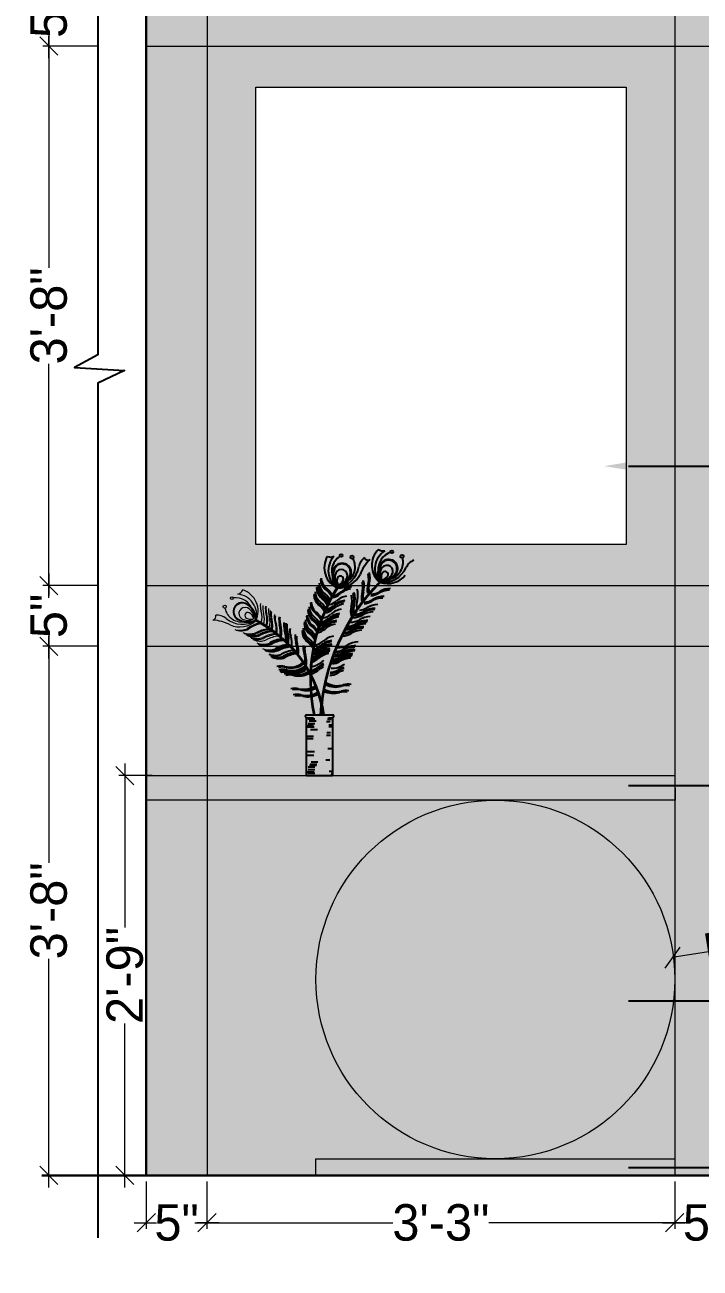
# Model space of a CAD drawing. Header units: millimetres. Extents: x 35877 to 3066687, y -650199 to -40525.
# Drawn here: x 148000 to 148055.6, y -179306.9 to -179204.5 of the extents above; entities that cross this region are included whole.
import ezdxf
from ezdxf import colors
from ezdxf.entities.mleader import LeaderData, LeaderLine
from ezdxf.math import Vec2, Vec3

# ---------------------------------------------------------------- set-up
doc = ezdxf.new("R2010")
doc.units = ezdxf.units.MM
doc.header["$MEASUREMENT"] = 0
doc.header["$PDMODE"] = 35
doc.linetypes.add('DASHED', pattern=[0.75, 0.5, -0.25])
doc.layers.get('Defpoints').update_dxf_attribs({"color": 220})
doc.layers.add('AR ELE-5', color=134, linetype='Continuous')
doc.layers.add('AR HATCH-7', color=7, linetype='Continuous')
for name, color, linetype, lineweight in [('dim', 5, 'Continuous', 20), ('dim05', 1, 'Continuous', 13), ('FURNITURE', 32, 'Continuous', 9), ('furniture dimensions', 1, 'DASHED', 0), ('SECTION ( SLAB PLine )', 104, 'Continuous', 30), ('wall', 7, 'Continuous', 30), ('XX~SLAB ( BEAM )~ ( DIM )', 7, 'Continuous', 9)]:
    doc.layers.add(name, color=color, linetype=linetype, lineweight=lineweight)
doc.styles.add('century g', font='GOTHIC.TTF')
doc.styles.get("Standard").update_dxf_attribs({"font": 'arial.ttf', "height": 6})
doc.dimstyles.new('Archana', dxfattribs={"dimtxt": 2, "dimasz": 0.75, "dimexe": 0.5, "dimexo": 0.5, "dimgap": 0, "dimtad": 0, "dimzin": 0, "dimdsep": 46, "dimlunit": 4, "dimtxsty": 'century g', "dimblk": 'OBLIQUE', "dimcen": 0, "dimdle": 1, "dimclrd": 256, "dimclre": 256, "dimclrt": 256, "dimadec": 0, "dimazin": 0, "dimtfac": 1, "dimtofl": 0, "dimtmove": 1, "dimatfit": 3, "dimfxl": 1, "dimfxlon": 1, "dimtolj": 1, "dimtzin": 0, "dimlwd": -1, "dimlwe": -1, "dimarcsym": 0})

# ---------------------------------------------------------------- blocks, each defined once
blk = doc.blocks.new('_Oblique')
at = {"layer": 'wall', "color": 0, "lineweight": -2}
blk.add_line((-0.5, -0.5), (0.5, 0.5), dxfattribs=at)
blk = doc.blocks.new('*D425')
at = {"layer": 'Defpoints', "color": 0, "linetype": 'Continuous', "lineweight": 0, "transparency": 16777216}
for p in [(148009.98, -179299.26), (148014.98, -179299.26), (148014.98, -179303.16)]:
    blk.add_point(p, dxfattribs=at)
at = {"layer": 'furniture dimensions', "color": 5, "linetype": 'ByBlock', "transparency": 16777216}
blk.add_line((148009.98, -179299.76), (148009.98, -179303.66), dxfattribs=at)
at = {"layer": 'furniture dimensions', "color": 5, "linetype": 'Continuous', "transparency": 16777216}
for p, q in [((148014.98, -179299.76), (148014.98, -179303.66)), ((148008.98, -179303.16), (148010.82, -179303.16)), ((148015.98, -179303.16), (148014.15, -179303.16))]:
    blk.add_line(p, q, dxfattribs=at)
at = {"layer": 'furniture dimensions', "color": 5, "linetype": 'Continuous', "transparency": 16777216, "xscale": 1.5, "yscale": 1.5, "zscale": 1.5, "rotation": 180}
blk.add_blockref('_Oblique', (148009.98, -179303.16), dxfattribs=at)
at = {"layer": 'furniture dimensions', "color": 5, "linetype": 'Continuous', "transparency": 16777216, "xscale": 1.5, "yscale": 1.5, "zscale": 1.5}
blk.add_blockref('_Oblique', (148014.98, -179303.16), dxfattribs=at)
at = {"layer": 'furniture dimensions', "linetype": 'Continuous', "lineweight": 0, "transparency": 16777216, "insert": (148012.48, -179303.16), "char_height": 3, "attachment_point": 5, "style": 'century g'}
blk.add_mtext('\\A1;5"', dxfattribs=at)
blk = doc.blocks.new('*D426')
at = {"layer": 'Defpoints', "color": 0, "linetype": 'Continuous', "lineweight": 0, "transparency": 16777216}
for p in [(148014.98, -179299.26), (148053.48, -179299.26), (148053.48, -179303.16)]:
    blk.add_point(p, dxfattribs=at)
at = {"layer": 'furniture dimensions', "color": 5, "linetype": 'ByBlock', "transparency": 16777216}
blk.add_line((148014.98, -179299.76), (148014.98, -179303.66), dxfattribs=at)
at = {"layer": 'furniture dimensions', "color": 5, "linetype": 'Continuous', "transparency": 16777216}
for p, q in [((148053.48, -179299.76), (148053.48, -179303.66)), ((148013.98, -179303.16), (148030.29, -179303.16)), ((148054.48, -179303.16), (148038.18, -179303.16))]:
    blk.add_line(p, q, dxfattribs=at)
at = {"layer": 'furniture dimensions', "color": 5, "linetype": 'Continuous', "transparency": 16777216, "xscale": 1.5, "yscale": 1.5, "zscale": 1.5, "rotation": 180}
blk.add_blockref('_Oblique', (148014.98, -179303.16), dxfattribs=at)
at = {"layer": 'furniture dimensions', "color": 5, "linetype": 'Continuous', "transparency": 16777216, "xscale": 1.5, "yscale": 1.5, "zscale": 1.5}
blk.add_blockref('_Oblique', (148053.48, -179303.16), dxfattribs=at)
at = {"layer": 'furniture dimensions', "linetype": 'Continuous', "lineweight": 0, "transparency": 16777216, "insert": (148034.23, -179303.16), "char_height": 3, "attachment_point": 5, "style": 'century g'}
blk.add_mtext('\\A1;3\'-3"', dxfattribs=at)
blk = doc.blocks.new('*D427')
at = {"layer": 'Defpoints', "color": 0, "linetype": 'Continuous', "lineweight": 0, "transparency": 16777216}
for p in [(148053.48, -179299.26), (148058.48, -179299.26), (148058.48, -179303.16)]:
    blk.add_point(p, dxfattribs=at)
at = {"layer": 'furniture dimensions', "color": 5, "linetype": 'ByBlock', "transparency": 16777216}
blk.add_line((148053.48, -179299.76), (148053.48, -179303.66), dxfattribs=at)
at = {"layer": 'furniture dimensions', "color": 5, "linetype": 'Continuous', "transparency": 16777216}
for p, q in [((148058.48, -179299.76), (148058.48, -179303.66)), ((148052.48, -179303.16), (148054.32, -179303.16)), ((148059.48, -179303.16), (148057.65, -179303.16))]:
    blk.add_line(p, q, dxfattribs=at)
at = {"layer": 'furniture dimensions', "color": 5, "linetype": 'Continuous', "transparency": 16777216, "xscale": 1.5, "yscale": 1.5, "zscale": 1.5, "rotation": 180}
blk.add_blockref('_Oblique', (148053.48, -179303.16), dxfattribs=at)
at = {"layer": 'furniture dimensions', "color": 5, "linetype": 'Continuous', "transparency": 16777216, "xscale": 1.5, "yscale": 1.5, "zscale": 1.5}
blk.add_blockref('_Oblique', (148058.48, -179303.16), dxfattribs=at)
at = {"layer": 'furniture dimensions', "linetype": 'Continuous', "lineweight": 0, "transparency": 16777216, "insert": (148055.98, -179303.16), "char_height": 3, "attachment_point": 5, "style": 'century g'}
blk.add_mtext('\\A1;5"', dxfattribs=at)
blk = doc.blocks.new('*D428')
at = {"layer": 'Defpoints', "color": 0, "linetype": 'Continuous', "lineweight": 0, "transparency": 16777216}
for p in [(148001.96, -179255.69), (148011.02, -179255.69), (148005.98, -179299.26)]:
    blk.add_point(p, dxfattribs=at)
at = {"layer": 'furniture dimensions', "color": 5, "linetype": 'Continuous', "transparency": 16777216}
for p, q in [((148001.96, -179254.69), (148001.96, -179273.53)), ((148005.96, -179255.69), (148001.46, -179255.69)), ((148001.96, -179300.26), (148001.96, -179281.42))]:
    blk.add_line(p, q, dxfattribs=at)
at = {"layer": 'furniture dimensions', "color": 5, "linetype": 'ByBlock', "transparency": 16777216}
blk.add_line((148005.48, -179299.26), (148001.46, -179299.26), dxfattribs=at)
at = {"layer": 'furniture dimensions', "color": 5, "linetype": 'Continuous', "transparency": 16777216, "xscale": 1.5, "yscale": 1.5, "zscale": 1.5}
for p, rotation in [((148001.96, -179255.69), 90), ((148001.96, -179299.26), 270)]:
    blk.add_blockref('_Oblique', p, dxfattribs=dict(at, rotation=rotation))
at = {"layer": 'furniture dimensions', "linetype": 'Continuous', "lineweight": 0, "transparency": 16777216, "insert": (148001.96, -179277.48), "char_height": 3, "attachment_point": 5, "rotation": 90, "style": 'century g'}
blk.add_mtext('\\A1;3\'-8"', dxfattribs=at)
blk = doc.blocks.new('*D429')
at = {"layer": 'Defpoints', "color": 0, "linetype": 'Continuous', "lineweight": 0, "transparency": 16777216}
for p in [(148008.22, -179266.34), (148010.98, -179266.34), (148010.98, -179299.26)]:
    blk.add_point(p, dxfattribs=at)
at = {"layer": 'furniture dimensions', "color": 5, "linetype": 'Continuous', "transparency": 16777216}
for p, q in [((148008.22, -179265.34), (148008.22, -179278.84)), ((148010.48, -179266.34), (148007.72, -179266.34)), ((148008.22, -179300.26), (148008.22, -179286.76))]:
    blk.add_line(p, q, dxfattribs=at)
at = {"layer": 'furniture dimensions', "color": 5, "linetype": 'ByBlock', "transparency": 16777216}
blk.add_line((148010.48, -179299.26), (148007.72, -179299.26), dxfattribs=at)
at = {"layer": 'furniture dimensions', "color": 5, "linetype": 'Continuous', "transparency": 16777216, "xscale": 1.5, "yscale": 1.5, "zscale": 1.5}
for p, rotation in [((148008.22, -179266.34), 90), ((148008.22, -179299.26), 270)]:
    blk.add_blockref('_Oblique', p, dxfattribs=dict(at, rotation=rotation))
at = {"layer": 'furniture dimensions', "linetype": 'Continuous', "lineweight": 0, "transparency": 16777216, "insert": (148008.22, -179282.8), "char_height": 3, "attachment_point": 5, "rotation": 90, "style": 'century g'}
blk.add_mtext('\\A1;2\'-9"', dxfattribs=at)
blk = doc.blocks.new('*D430')
at = {"layer": 'Defpoints', "color": 0, "linetype": 'Continuous', "lineweight": 0, "transparency": 16777216}
for p in [(148053.28, -179281.33), (148038.04, -179283.81)]:
    blk.add_point(p, dxfattribs=at)
at = {"layer": 'furniture dimensions', "color": 5, "linetype": 'Continuous', "transparency": 16777216}
blk.add_line((148056.25, -179280.85), (148053.28, -179281.33), dxfattribs=at)
at = {"layer": 'furniture dimensions', "color": 5, "linetype": 'Continuous', "transparency": 16777216, "xscale": 1.5, "yscale": 1.5, "zscale": 1.5, "rotation": 189.2356286393287}
blk.add_blockref('_Oblique', (148053.28, -179281.33), dxfattribs=at)
at = {"layer": 'furniture dimensions', "linetype": 'Continuous', "lineweight": 0, "transparency": 16777216, "insert": (148061.27, -179280.03), "char_height": 3, "attachment_point": 5, "rotation": 9.2356, "style": 'century g'}
blk.add_mtext('\\A1;R1\'-3"', dxfattribs=at)
blk = doc.blocks.new('*D431')
at = {"layer": 'Defpoints', "color": 0, "linetype": 'Continuous', "lineweight": 0, "transparency": 16777216}
for p in [(148001.96, -179250.69), (148010.98, -179250.69), (148010.98, -179255.69)]:
    blk.add_point(p, dxfattribs=at)
at = {"layer": 'furniture dimensions', "color": 5, "linetype": 'Continuous', "transparency": 16777216}
for p, q in [((148001.96, -179249.69), (148001.96, -179251.52)), ((148005.96, -179250.69), (148001.46, -179250.69)), ((148001.96, -179256.69), (148001.96, -179254.86))]:
    blk.add_line(p, q, dxfattribs=at)
at = {"layer": 'furniture dimensions', "color": 5, "linetype": 'ByBlock', "transparency": 16777216}
blk.add_line((148005.96, -179255.69), (148001.46, -179255.69), dxfattribs=at)
at = {"layer": 'furniture dimensions', "color": 5, "linetype": 'Continuous', "transparency": 16777216, "xscale": 1.5, "yscale": 1.5, "zscale": 1.5}
for p, rotation in [((148001.96, -179250.69), 90), ((148001.96, -179255.69), 270)]:
    blk.add_blockref('_Oblique', p, dxfattribs=dict(at, rotation=rotation))
at = {"layer": 'furniture dimensions', "linetype": 'Continuous', "lineweight": 0, "transparency": 16777216, "insert": (148001.96, -179253.19), "char_height": 3, "attachment_point": 5, "rotation": 90, "style": 'century g'}
blk.add_mtext('\\A1;5"', dxfattribs=at)
blk = doc.blocks.new('*D432')
at = {"layer": 'Defpoints', "color": 0, "linetype": 'Continuous', "lineweight": 0, "transparency": 16777216}
for p in [(148001.96, -179206.26), (148009.98, -179206.26), (148009.98, -179250.69)]:
    blk.add_point(p, dxfattribs=at)
at = {"layer": 'furniture dimensions', "color": 5, "linetype": 'Continuous', "transparency": 16777216}
for p, q in [((148001.96, -179205.26), (148001.96, -179224.53)), ((148005.96, -179206.26), (148001.46, -179206.26)), ((148001.96, -179251.69), (148001.96, -179232.42))]:
    blk.add_line(p, q, dxfattribs=at)
at = {"layer": 'furniture dimensions', "color": 5, "linetype": 'ByBlock', "transparency": 16777216}
blk.add_line((148005.96, -179250.69), (148001.46, -179250.69), dxfattribs=at)
at = {"layer": 'furniture dimensions', "color": 5, "linetype": 'Continuous', "transparency": 16777216, "xscale": 1.5, "yscale": 1.5, "zscale": 1.5}
for p, rotation in [((148001.96, -179206.26), 90), ((148001.96, -179250.69), 270)]:
    blk.add_blockref('_Oblique', p, dxfattribs=dict(at, rotation=rotation))
at = {"layer": 'furniture dimensions', "linetype": 'Continuous', "lineweight": 0, "transparency": 16777216, "insert": (148001.96, -179228.48), "char_height": 3, "attachment_point": 5, "rotation": 90, "style": 'century g'}
blk.add_mtext('\\A1;3\'-8"', dxfattribs=at)
blk = doc.blocks.new('*D433')
at = {"layer": 'Defpoints', "color": 0, "linetype": 'Continuous', "lineweight": 0, "transparency": 16777216}
for p in [(148001.96, -179201.26), (148009.98, -179201.26), (148009.98, -179206.26)]:
    blk.add_point(p, dxfattribs=at)
at = {"layer": 'furniture dimensions', "color": 5, "linetype": 'Continuous', "transparency": 16777216}
for p, q in [((148001.96, -179200.26), (148001.96, -179202.09)), ((148005.96, -179201.26), (148001.46, -179201.26)), ((148001.96, -179207.26), (148001.96, -179205.43))]:
    blk.add_line(p, q, dxfattribs=at)
at = {"layer": 'furniture dimensions', "color": 5, "linetype": 'ByBlock', "transparency": 16777216}
blk.add_line((148005.96, -179206.26), (148001.46, -179206.26), dxfattribs=at)
at = {"layer": 'furniture dimensions', "color": 5, "linetype": 'Continuous', "transparency": 16777216, "xscale": 1.5, "yscale": 1.5, "zscale": 1.5}
for p, rotation in [((148001.96, -179201.26), 90), ((148001.96, -179206.26), 270)]:
    blk.add_blockref('_Oblique', p, dxfattribs=dict(at, rotation=rotation))
at = {"layer": 'furniture dimensions', "linetype": 'Continuous', "lineweight": 0, "transparency": 16777216, "insert": (148001.96, -179203.76), "char_height": 3, "attachment_point": 5, "rotation": 90, "style": 'century g'}
blk.add_mtext('\\A1;5"', dxfattribs=at)

msp = doc.modelspace()

# ---------------------------------------------------------------- hatches: boundary and pattern name
at = {"layer": 'AR HATCH-7', "lineweight": 0, "true_color": 0xe7e2df, "transparency": 33554687}
h = msp.add_hatch(color=254, dxfattribs=at)
h.dxf.hatch_style = 1
h.paths.add_polyline_path([(148094.485, -179201.262), (148058.485, -179201.262), (148058.485, -179206.262), (148094.485, -179206.262)])
h.paths.add_polyline_path([(148094.485, -179181.262), (148058.485, -179181.262), (148058.485, -179201.262), (148094.485, -179201.262)])
h.paths.add_polyline_path([(148058.485, -179181.262), (148053.485, -179181.262), (148053.485, -179201.262), (148058.485, -179201.262)])
h.paths.add_polyline_path([(148053.485, -179181.262), (148014.985, -179181.262), (148014.985, -179201.262), (148053.485, -179201.262)])
h.paths.add_polyline_path([(148040.303, -179193.85), (148028.167, -179193.85), (148028.167, -179186.611), (148040.303, -179186.611)], flags=16)
h.paths.add_polyline_path([(148053.485, -179201.262), (148014.985, -179201.262), (148014.985, -179206.262), (148053.485, -179206.262)])
h.paths.add_polyline_path([(148058.485, -179201.262), (148053.485, -179201.262), (148053.485, -179206.262), (148058.485, -179206.262)])
h.paths.add_polyline_path([(148058.485, -179206.262), (148053.485, -179206.262), (148053.485, -179250.691), (148058.485, -179250.691)])
h.paths.add_polyline_path([(148053.485, -179206.262), (148014.985, -179206.262), (148014.985, -179250.691), (148053.485, -179250.691)])
h.paths.add_polyline_path([(148049.481, -179209.639), (148049.481, -179247.313), (148018.989, -179247.313), (148018.989, -179209.639)], flags=16)
h.paths.add_polyline_path([(148053.485, -179250.691), (148014.985, -179250.691), (148014.985, -179255.691), (148053.485, -179255.691)])
h.paths.add_polyline_path([(148058.485, -179250.691), (148053.485, -179250.691), (148053.485, -179255.691), (148058.485, -179255.691)])
h.paths.add_polyline_path([(148058.485, -179255.691), (148053.485, -179255.691), (148053.485, -179266.338), (148053.524, -179268.363), (148053.485, -179268.363), (148053.485, -179299.262), (148058.485, -179299.262)])
h.paths.add_polyline_path([(148053.485, -179255.691), (148014.985, -179255.691), (148014.985, -179266.338), (148053.485, -179266.338)])
h.paths.add_polyline_path([(148053.485, -179268.363), (148038.934, -179268.363, -0.4099272), (148053.485, -179283.128)])
h.paths.add_polyline_path([(148053.485, -179283.128, -0.4099272), (148038.934, -179297.893), (148053.485, -179297.893)])
h.paths.add_polyline_path([(148023.951, -179283.128, -0.4099272), (148038.502, -179268.363), (148014.985, -179268.363), (148014.985, -179299.262), (148023.951, -179299.262), (148023.951, -179297.893), (148038.502, -179297.893, -0.4099272)])
h.paths.add_polyline_path([(148014.985, -179268.363), (148009.985, -179268.363), (148009.985, -179299.262), (148014.985, -179299.262)])
h.paths.add_polyline_path([(148014.985, -179255.691), (148009.985, -179255.691), (148009.985, -179266.338), (148014.985, -179266.338)])
h.paths.add_polyline_path([(148014.985, -179250.691), (148009.985, -179250.691), (148009.985, -179255.691), (148014.985, -179255.691)])
h.paths.add_polyline_path([(148014.985, -179206.262), (148009.985, -179206.262), (148009.985, -179250.691), (148014.985, -179250.691)])
h.paths.add_polyline_path([(148014.985, -179201.262), (148009.985, -179201.262), (148009.985, -179206.262), (148014.985, -179206.262)])
h.paths.add_polyline_path([(148014.985, -179181.262), (148009.985, -179181.262), (148009.985, -179201.262), (148014.985, -179201.262)])
h.paths.add_polyline_path([(148040.303, -179186.611), (148028.167, -179186.611), (148028.167, -179193.85), (148040.303, -179193.85)], flags=16)
at = {"layer": 'AR HATCH-7', "lineweight": 0, "true_color": 0xc0ad7c, "transparency": 33554610}
h = msp.add_hatch(color=43, dxfattribs=at)
h.dxf.hatch_style = 1
h.paths.add_polyline_path([(148053.485, -179266.338), (148009.985, -179266.338), (148009.985, -179268.363), (148053.485, -179268.363)])
at = {"layer": 'AR HATCH-7', "lineweight": 0, "true_color": 0xc29100, "transparency": 33554610}
h = msp.add_hatch(color=42, dxfattribs=at)
h.dxf.hatch_style = 1
h.paths.add_polyline_path([(148053.485, -179283.128, 0.4099272), (148038.934, -179268.363), (148038.502, -179268.363, 0.4099272), (148023.951, -179283.128, 0.4099272), (148038.502, -179297.893), (148038.934, -179297.893, 0.4099272)])
at = {"layer": 'AR HATCH-7', "lineweight": 0, "true_color": 0xc0ad7c, "transparency": 33554610}
h = msp.add_hatch(color=43, dxfattribs=at)
h.dxf.hatch_style = 1
h.paths.add_polyline_path([(148053.485, -179297.893), (148038.934, -179297.893, -0.0073284), (148038.502, -179297.893), (148023.951, -179297.893), (148023.951, -179299.262), (148053.485, -179299.262)])

# ---------------------------------------------------------------- linework, layer by layer
at = {"color": 36, "true_color": 0x6e4817, "transparency": 33554687}
for p, q in [((148023.184, -179261.335), (148025.311, -179261.335)), ((148023.184, -179261.57), (148023.748, -179261.57)), ((148023.184, -179266.338), (148023.184, -179261.57)), ((148023.283, -179261.656), (148023.847, -179261.656)), ((148023.395, -179261.817), (148023.958, -179261.817)), ((148024.893, -179261.701), (148025.206, -179261.701)), ((148024.919, -179261.622), (148025.232, -179261.622)), ((148024.998, -179261.57), (148025.311, -179261.57)), ((148025.311, -179261.57), (148025.311, -179266.338)), ((148023.197, -179262.225), (148023.76, -179262.225)), ((148023.197, -179262.275), (148023.76, -179262.275)), ((148023.246, -179262.324), (148023.809, -179262.324)), ((148023.296, -179262.04), (148023.859, -179262.04)), ((148023.506, -179262.547), (148024.069, -179262.547)), ((148024.814, -179261.885), (148025.127, -179261.885)), ((148024.84, -179262.778), (148025.153, -179262.778)), ((148024.998, -179262.148), (148025.311, -179262.148)), ((148025.011, -179262.305), (148025.311, -179262.305)), ((148023.184, -179263.091), (148023.748, -179263.091)), ((148023.184, -179263.289), (148023.723, -179263.289)), ((148024.827, -179263.015), (148025.14, -179263.015)), ((148023.209, -179264.65), (148023.772, -179264.65)), ((148023.259, -179264.353), (148023.822, -179264.353)), ((148024.919, -179264.105), (148025.232, -179264.105)), ((148023.308, -179265.627), (148023.871, -179265.627)), ((148023.308, -179265.837), (148023.871, -179265.837)), ((148023.42, -179265.491), (148023.983, -179265.491)), ((148023.469, -179265.392), (148024.032, -179265.392)), ((148023.543, -179265.194), (148024.107, -179265.194)), ((148024.774, -179265.037), (148025.087, -179265.037)), ((148023.184, -179266.338), (148025.311, -179266.338)), ((148023.234, -179266.022), (148023.797, -179266.022)), ((148023.283, -179266.134), (148023.847, -179266.134)), ((148025.024, -179265.983), (148025.311, -179265.983)), ((148025.182, -179266.272), (148025.311, -179266.272)), ((148025.195, -179266.154), (148025.311, -179266.154))]:
    msp.add_line(p, q, dxfattribs=at)
for centre, radius, start, end in [((148041.414, -179262.431), 17.158, 135.45815, 176.32283), ((148041.414, -179262.431), 17.095, 135.45815, 176.32283), ((148037.474, -179258.434), 14.014, 147.3129, 192.00317), ((148037.474, -179258.434), 13.951, 147.3129, 192.00317), ((148014.148, -179262.961), 10.554, 8.86546, 62.675), ((148014.148, -179262.961), 10.617, 8.86546, 62.675), ((148023.184, -179261.452), 0.117, 89.86879, 270.13121), ((148025.295, -179261.452), 0.119, 277.87247, 82.12753)]:
    msp.add_arc(centre, radius, start, end, dxfattribs=at)
at = {"layer": 'AR ELE-5', "color": 116, "true_color": 0x136734, "transparency": 33554541}
for centre, radius in [((148026.017, -179248.213), 0.114), ((148026.921, -179248.347), 0.133), ((148030.204, -179247.92), 0.114), ((148031.042, -179248.285), 0.133)]:
    msp.add_circle(centre, radius, dxfattribs=at)
for centre, radius, start, end in [((148026.461, -179249.226), 1.825, 149.42721, 246.46628), ((148025.134, -179247.674), 0.67, 248.66286, 295.91133), ((148026.707, -179249.457), 1.741, 137.34258, 235.95664), ((148026.724, -179249.502), 1.471, 123.18307, 201.74504), ((148025.75, -179249.156), 1.423, 298.52824, 29.28827), ((148028.685, -179249.367), 1.228, 127.31613, 170.19552), ((148028.247, -179248.231), 0.357, 209.1561, 291.14307), ((148030.369, -179249.015), 1.825, 134.33515, 231.37422), ((148030.546, -179249.301), 1.741, 122.25052, 220.86459), ((148030.551, -179249.349), 1.471, 108.09102, 186.65298), ((148029.492, -179247.17), 0.67, 233.57081, 280.81927), ((148029.701, -179248.761), 1.423, 283.43619, 14.19621), ((148026.726, -179249.872), 1.429, 155.88498, 225.94342), ((148026.735, -179249.875), 1.376, 155.97283, 224.2137), ((148026.106, -179249.603), 0.753, 341.68487, 155.3393), ((148026.106, -179249.603), 0.691, 341.68487, 155.3393), ((148026.033, -179249.87), 0.503, 341.68487, 155.3393), ((148025.371, -179248.796), 2.134, 279.73765, 350.23738), ((148030.809, -179251.007), 3.455, 134.65275, 159.15641), ((148030.456, -179249.707), 1.429, 140.79292, 210.85136), ((148030.465, -179249.712), 1.376, 140.88077, 209.12164), ((148030.069, -179249.759), 0.868, 140.24724, 213.46255), ((148029.429, -179248.316), 2.134, 264.64559, 335.14532), ((148029.928, -179249.286), 0.753, 326.59281, 140.24724), ((148029.928, -179249.286), 0.691, 326.59281, 140.24724), ((148029.788, -179249.525), 0.503, 326.59281, 140.24724), ((148029.64, -179249.78), 0.253, 326.59281, 140.24724), ((148032.479, -179249.73), 1.228, 112.22407, 155.10346), ((148025.32, -179250.463), 1.093, 181.73597, 225.17189), ((148025.427, -179250.157), 1.093, 181.73597, 225.17189), ((148025.434, -179250.111), 1.093, 181.73597, 225.17189), ((148025.478, -179250.057), 1.093, 181.73597, 225.17189), ((148026.365, -179250.023), 0.868, 155.3393, 228.55461), ((148026.288, -179250.308), 0.618, 155.3393, 216.30287), ((148025.957, -179250.155), 0.253, 341.68487, 155.3393), ((148025.799, -179248.927), 1.973, 268.057, 334.46203), ((148025.305, -179249.371), 1.586, 285.60213, 342.82883), ((148025.294, -179249.367), 1.536, 287.22396, 342.85272), ((148025.588, -179249.723), 0.971, 281.99037, 341.68487), ((148025.512, -179250.008), 0.721, 292.70597, 341.68487), ((148026.029, -179250.879), 1.785, 343.71502, 14.52707), ((148026.11, -179250.712), 1.778, 343.70234, 14.2256), ((148026.144, -179250.742), 1.778, 343.70234, 14.2256), ((148026.508, -179250.18), 1.785, 343.71502, 14.52707), ((148029.836, -179250.927), 1.555, 165.63242, 193.55252), ((148026.622, -179250.042), 1.778, 343.70234, 14.2256), ((148029.216, -179248.854), 1.586, 270.51007, 327.73677), ((148029.808, -179248.553), 1.973, 252.96494, 319.36998), ((148029.206, -179248.847), 1.536, 272.1319, 327.76067), ((148029.921, -179250.014), 0.618, 140.24724, 201.21081), ((148029.397, -179249.267), 0.971, 266.89831, 326.59281), ((148029.249, -179249.522), 0.721, 277.61392, 326.59281), ((148024.88, -179251.459), 1.093, 181.73597, 225.17189), ((148024.906, -179251.372), 1.093, 181.73597, 225.17189), ((148024.918, -179251.335), 1.093, 181.73597, 225.17189), ((148024.975, -179251.17), 1.093, 181.73597, 225.17189), ((148025.082, -179250.864), 1.093, 181.73597, 225.17189), ((148025.089, -179250.819), 1.093, 181.73597, 225.17189), ((148025.132, -179250.764), 1.093, 181.73597, 225.17189), ((148025.225, -179250.752), 1.093, 181.73597, 225.17189), ((148025.252, -179250.665), 1.093, 181.73597, 225.17189), ((148025.263, -179250.628), 1.093, 181.73597, 225.17189), ((148023.04, -179253.285), 2.189, 31.62693, 52.87599), ((148023.133, -179253.273), 2.189, 32.60518, 52.87599), ((148023.16, -179253.186), 2.189, 33.56164, 52.87599), ((148023.171, -179253.149), 2.189, 31.9687, 52.87599), ((148023.228, -179252.984), 2.189, 31.38581, 52.87599), ((148023.335, -179252.678), 2.189, 31.41488, 52.87599), ((148023.342, -179252.632), 2.189, 30.24972, 52.87599), ((148023.386, -179252.578), 2.189, 31.62693, 52.87599), ((148025.037, -179250.014), 1.555, 281.44026, 309.36035), ((148024.957, -179250.17), 1.555, 285.53295, 309.36035), ((148026.806, -179253.3), 1.778, 100.76717, 131.29044), ((148027.121, -179252.714), 1.785, 100.4657, 131.27775), ((148027.197, -179252.552), 1.778, 100.76717, 131.29044), ((148025.148, -179251.924), 1.778, 343.70234, 14.2256), ((148025.269, -179251.85), 1.819, 343.77684, 16.10048), ((148025.32, -179251.797), 1.818, 343.77496, 16.04999), ((148025.35, -179251.765), 1.817, 343.77419, 16.02926), ((148025.631, -179251.412), 1.778, 343.70234, 14.2256), ((148029.249, -179251.766), 1.555, 165.63242, 189.45983), ((148029.324, -179251.597), 1.555, 165.63242, 189.45983), ((148029.357, -179251.627), 1.555, 165.63242, 193.55252), ((148029.728, -179251.066), 1.555, 165.63242, 189.45983), ((148028.411, -179249.846), 1.555, 272.04849, 299.96859), ((148028.306, -179249.987), 1.555, 276.14119, 299.96859), ((148029.583, -179253.352), 1.778, 91.37541, 121.89868), ((148030.026, -179252.85), 1.785, 91.07394, 121.88599), ((148030.128, -179252.703), 1.778, 91.37541, 121.89868), ((148024.481, -179252.42), 1.093, 181.73597, 225.17189), ((148024.588, -179252.114), 1.093, 181.73597, 225.17189), ((148024.595, -179252.068), 1.093, 181.73597, 225.17189), ((148024.639, -179252.014), 1.093, 181.73597, 225.17189), ((148022.788, -179253.98), 2.189, 32.60518, 52.87599), ((148022.814, -179253.893), 2.189, 33.56164, 52.87599), ((148022.826, -179253.856), 2.189, 31.9687, 52.87599), ((148022.883, -179253.691), 2.189, 31.38581, 52.87599), ((148022.99, -179253.385), 2.189, 31.41488, 52.87599), ((148022.997, -179253.34), 2.189, 30.24972, 52.87599), ((148024.377, -179251.243), 1.555, 285.53295, 309.36035), ((148024.405, -179251.175), 1.555, 285.53295, 309.36035), ((148024.421, -179251.135), 1.555, 285.53295, 309.36035), ((148024.647, -179250.761), 1.555, 285.53295, 309.36035), ((148026.562, -179253.813), 1.819, 98.89229, 131.21594), ((148026.546, -179253.954), 1.778, 100.76717, 131.29044), ((148026.589, -179253.745), 1.818, 98.94278, 131.21782), ((148026.605, -179253.704), 1.817, 98.96351, 131.21859), ((148028.362, -179252.809), 1.555, 165.63242, 195.36557), ((148028.522, -179252.745), 1.555, 165.63242, 189.45983), ((148028.572, -179252.691), 1.555, 165.63242, 189.45983), ((148028.601, -179252.658), 1.555, 165.63242, 189.45983), ((148028.845, -179252.297), 1.555, 165.63242, 189.45983), ((148027.359, -179251.169), 1.555, 276.14119, 299.96859), ((148028.811, -179254.392), 1.817, 89.57175, 121.82683), ((148027.866, -179250.495), 1.555, 272.04849, 299.96859), ((148027.761, -179250.636), 1.555, 276.14119, 299.96859), ((148027.904, -179250.519), 1.555, 276.14119, 299.96859), ((148029.075, -179254.026), 1.778, 91.37541, 121.89868), ((148029.481, -179253.5), 1.785, 91.07394, 121.88599), ((148029.62, -179253.377), 1.778, 91.37541, 121.89868), ((148022.484, -179253.469), 1.555, 172.97029, 196.7977), ((148022.516, -179253.479), 1.555, 172.97029, 196.7977), ((148024.168, -179253.489), 1.093, 181.73597, 225.17189), ((148024.275, -179253.183), 1.093, 181.73597, 225.17189), ((148024.282, -179253.137), 1.093, 181.73597, 225.17189), ((148024.326, -179253.083), 1.093, 181.73597, 225.17189), ((148024.386, -179252.709), 1.093, 181.73597, 225.17189), ((148024.412, -179252.622), 1.093, 181.73597, 225.17189), ((148024.424, -179252.585), 1.093, 181.73597, 225.17189), ((148022.294, -179255.23), 2.189, 32.60518, 52.87599), ((148022.32, -179255.143), 2.189, 33.56164, 52.87599), ((148022.332, -179255.106), 2.189, 31.9687, 52.87599), ((148022.389, -179254.941), 2.189, 31.38581, 52.87599), ((148022.496, -179254.635), 2.189, 31.41488, 52.87599), ((148022.503, -179254.589), 2.189, 30.24972, 52.87599), ((148022.547, -179254.535), 2.189, 31.62693, 52.87599), ((148023.969, -179252.41), 1.555, 281.04334, 309.36035), ((148023.932, -179252.321), 1.555, 283.80937, 309.36035), ((148023.96, -179252.253), 1.555, 283.64087, 309.36035), ((148023.977, -179252.213), 1.555, 283.54748, 309.36035), ((148024.202, -179251.839), 1.555, 280.05575, 309.36035), ((148024.386, -179251.415), 1.555, 279.62721, 309.36035), ((148025.912, -179255.394), 1.818, 98.94278, 131.21782), ((148025.928, -179255.353), 1.817, 98.96351, 131.21859), ((148026.117, -179254.892), 1.819, 98.89229, 131.21594), ((148026.101, -179255.032), 1.778, 100.76717, 131.29044), ((148026.144, -179254.823), 1.818, 98.94278, 131.21782), ((148026.129, -179254.949), 1.778, 100.76717, 131.29044), ((148026.161, -179254.783), 1.817, 98.96351, 131.21859), ((148026.362, -179254.378), 1.778, 100.76717, 131.29044), ((148026.744, -179252.16), 1.555, 270.66399, 299.96859), ((148026.995, -179251.772), 1.555, 270.23544, 299.96859), ((148027.014, -179251.6), 1.555, 276.14119, 299.96859), ((148028.174, -179255.421), 1.818, 89.55102, 121.82605), ((148027.052, -179251.538), 1.555, 276.14119, 299.96859), ((148028.196, -179255.383), 1.817, 89.57175, 121.82683), ((148027.076, -179251.5), 1.555, 276.14119, 299.96859), ((148028.461, -179255.017), 1.778, 91.37541, 121.89868), ((148028.711, -179254.629), 1.778, 91.37541, 121.89868), ((148028.75, -179254.493), 1.819, 89.50053, 121.82418), ((148028.788, -179254.43), 1.818, 89.55102, 121.82605), ((148019.24, -179254.474), 1.799, 347.29406, 18.69033), ((148019.28, -179254.498), 1.811, 346.72182, 18.66804), ((148019.303, -179254.51), 1.819, 346.32964, 18.65328), ((148022.857, -179253.913), 1.555, 172.97029, 196.7977), ((148019.684, -179254.933), 1.778, 348.20452, 18.72778), ((148023.02, -179253.971), 1.555, 172.97029, 196.7977), ((148023.071, -179254.022), 1.555, 172.97029, 196.7977), ((148019.807, -179255.002), 1.819, 346.32964, 18.65328), ((148023.102, -179254.053), 1.555, 172.97029, 196.7977), ((148019.86, -179255.053), 1.818, 346.38013, 18.65516), ((148019.892, -179255.084), 1.817, 346.40086, 18.65593), ((148023.361, -179254.405), 1.555, 172.97029, 196.7977), ((148023.901, -179254.446), 1.093, 181.73597, 225.17189), ((148023.928, -179254.36), 1.093, 181.73597, 225.17189), ((148023.939, -179254.323), 1.093, 181.73597, 225.17189), ((148023.996, -179254.157), 1.093, 181.73597, 225.17189), ((148024.073, -179253.778), 1.093, 181.73597, 225.17189), ((148024.1, -179253.691), 1.093, 181.73597, 225.17189), ((148024.111, -179253.654), 1.093, 181.73597, 225.17189), ((148021.981, -179256.299), 2.189, 32.60518, 52.87599), ((148022.008, -179256.212), 2.189, 33.56164, 52.87599), ((148022.019, -179256.175), 2.189, 31.9687, 52.87599), ((148022.076, -179256.01), 2.189, 31.38581, 52.87599), ((148022.183, -179255.704), 2.189, 31.41488, 52.87599), ((148022.19, -179255.658), 2.189, 30.24972, 52.87599), ((148022.234, -179255.604), 2.189, 31.62693, 52.87599), ((148023.709, -179253.065), 1.555, 283.27865, 309.36035), ((148023.7, -179252.892), 1.555, 285.75557, 309.36035), ((148023.727, -179252.824), 1.555, 285.4539, 309.36035), ((148023.744, -179252.784), 1.555, 285.28042, 309.36035), ((148023.942, -179252.494), 1.555, 281.03195, 309.36035), ((148025.884, -179255.463), 1.819, 98.89229, 131.21594), ((148025.869, -179255.603), 1.778, 100.76717, 131.29044), ((148026.058, -179253.288), 1.555, 273.88689, 299.96859), ((148026.077, -179253.116), 1.555, 276.36381, 299.96859), ((148026.115, -179253.054), 1.555, 276.06213, 299.96859), ((148026.138, -179253.017), 1.555, 275.88866, 299.96859), ((148026.38, -179252.763), 1.555, 271.64018, 299.96859), ((148026.421, -179252.685), 1.555, 271.65158, 299.96859), ((148026.399, -179252.591), 1.555, 274.4176, 299.96859), ((148026.438, -179252.529), 1.555, 274.24911, 299.96859), ((148026.461, -179252.492), 1.555, 274.15571, 299.96859), ((148027.774, -179256.145), 1.778, 91.37541, 121.89868), ((148027.813, -179256.009), 1.819, 89.50053, 121.82418), ((148027.851, -179255.946), 1.818, 89.55102, 121.82605), ((148027.874, -179255.908), 1.817, 89.57175, 121.82683), ((148028.097, -179255.62), 1.778, 91.37541, 121.89868), ((148028.136, -179255.484), 1.819, 89.50053, 121.82418), ((148028.138, -179255.542), 1.778, 91.37541, 121.89868), ((148021.483, -179257.892), 2.815, 96.67474, 118.60131), ((148021.521, -179257.937), 2.815, 96.46047, 118.60131), ((148021.545, -179257.947), 2.815, 96.69563, 118.60131), ((148021.546, -179257.959), 2.815, 96.47369, 118.60131), ((148021.573, -179258.004), 2.815, 96.00112, 118.60131), ((148021.938, -179258.358), 2.815, 96.18232, 118.60131), ((148022.06, -179258.421), 2.815, 97.35226, 118.60131), ((148020.188, -179255.425), 1.778, 348.20452, 18.72778), ((148023.787, -179254.918), 1.555, 172.97029, 196.7977), ((148020.608, -179255.94), 1.785, 347.90305, 18.7151), ((148023.901, -179255.052), 1.555, 172.97029, 196.7977), ((148020.728, -179256.073), 1.778, 348.20452, 18.72778), ((148024.46, -179255.805), 1.555, 172.97029, 196.7977), ((148021.809, -179256.967), 2.189, 32.60518, 52.87599), ((148021.835, -179256.881), 2.189, 33.56164, 52.87599), ((148021.847, -179256.844), 2.189, 31.9687, 52.87599), ((148021.904, -179256.678), 2.189, 31.38581, 52.87599), ((148023.342, -179254.433), 1.555, 285.14535, 309.36035), ((148023.567, -179254.059), 1.555, 279.14916, 309.36035), ((148025.482, -179257.112), 1.819, 98.89229, 131.21594), ((148025.466, -179257.252), 1.778, 100.76717, 131.29044), ((148025.51, -179257.044), 1.818, 98.94278, 131.21782), ((148025.526, -179257.003), 1.817, 98.96351, 131.21859), ((148025.579, -179257.275), 1.778, 100.76717, 131.29044), ((148025.579, -179257.381), 1.778, 100.76717, 131.29044), ((148025.727, -179256.598), 1.778, 100.76717, 131.29044), ((148025.756, -179254.247), 1.555, 269.75739, 299.96859), ((148027.208, -179257.47), 1.817, 89.57175, 121.82683), ((148027.472, -179257.104), 1.778, 91.37541, 121.89868), ((148020.603, -179255.036), 1.406, 247.4613, 290.89722), ((148020.767, -179255.19), 1.406, 247.4613, 290.89722), ((148020.805, -179255.223), 1.406, 247.4613, 290.89722), ((148020.892, -179255.3), 1.406, 247.4613, 290.89722), ((148022.101, -179258.501), 2.815, 95.97504, 118.60131), ((148022.15, -179258.533), 2.815, 97.1402, 118.60131), ((148022.452, -179258.82), 2.815, 97.11114, 118.60131), ((148022.616, -179258.975), 2.815, 97.69402, 118.60131), ((148022.653, -179259.008), 2.815, 99.28697, 118.60131), ((148022.741, -179259.085), 2.815, 98.3305, 118.60131), ((148021.28, -179256.828), 1.785, 347.90305, 18.7151), ((148024.574, -179255.94), 1.555, 172.97029, 196.7977), ((148021.4, -179256.96), 1.778, 348.20452, 18.72778), ((148023.158, -179255.39), 1.555, 286.86241, 309.36035), ((148023.149, -179255.324), 1.555, 287.53548, 309.36035), ((148023.177, -179255.256), 1.555, 286.74379, 309.36035), ((148023.194, -179255.215), 1.555, 286.27636, 309.36035), ((148023.149, -179255.218), 1.555, 288.05233, 309.36035), ((148023.177, -179255.15), 1.555, 287.27721, 309.36035), ((148023.194, -179255.11), 1.555, 286.81977, 309.36035), ((148023.419, -179254.842), 1.555, 279.48196, 309.36035), ((148023.419, -179254.736), 1.555, 280.1036, 309.36035), ((148023.307, -179254.714), 1.555, 284.63833, 309.36035), ((148023.297, -179254.541), 1.555, 286.16442, 309.36035), ((148023.325, -179254.474), 1.555, 285.52288, 309.36035), ((148025.334, -179257.789), 1.819, 98.89229, 131.21594), ((148025.334, -179257.894), 1.819, 98.89229, 131.21594), ((148025.318, -179257.929), 1.778, 100.76717, 131.29044), ((148025.318, -179258.035), 1.778, 100.76717, 131.29044), ((148025.361, -179257.72), 1.818, 98.94278, 131.21782), ((148025.361, -179257.826), 1.818, 98.94278, 131.21782), ((148025.378, -179257.679), 1.817, 98.96351, 131.21859), ((148025.378, -179257.785), 1.817, 98.96351, 131.21859), ((148025.199, -179255.326), 1.555, 276.8846, 299.96859), ((148025.154, -179255.321), 1.555, 278.66057, 299.96859), ((148025.193, -179255.259), 1.555, 277.88545, 299.96859), ((148025.216, -179255.222), 1.555, 277.42801, 299.96859), ((148025.482, -179254.994), 1.555, 270.0902, 299.96859), ((148025.499, -179254.89), 1.555, 270.71184, 299.96859), ((148025.392, -179254.85), 1.555, 275.24657, 299.96859), ((148025.411, -179254.678), 1.555, 276.77265, 299.96859), ((148025.449, -179254.616), 1.555, 276.13112, 299.96859), ((148025.472, -179254.578), 1.555, 275.75359, 299.96859), ((148026.834, -179258.454), 1.778, 91.37541, 121.89868), ((148026.852, -179258.35), 1.778, 91.37541, 121.89868), ((148026.873, -179258.318), 1.819, 89.50053, 121.82418), ((148026.89, -179258.214), 1.819, 89.50053, 121.82418), ((148026.911, -179258.255), 1.818, 89.55102, 121.82605), ((148026.928, -179258.151), 1.818, 89.55102, 121.82605), ((148026.934, -179258.218), 1.817, 89.57175, 121.82683), ((148026.951, -179258.113), 1.817, 89.57175, 121.82683), ((148027.108, -179257.707), 1.778, 91.37541, 121.89868), ((148027.147, -179257.571), 1.819, 89.50053, 121.82418), ((148027.185, -179257.508), 1.818, 89.55102, 121.82605), ((148027.198, -179257.851), 1.778, 91.37541, 121.89868), ((148027.216, -179257.747), 1.778, 91.37541, 121.89868), ((148021.058, -179258.878), 1.555, 77.96869, 101.79609), ((148021.178, -179258.951), 1.555, 77.96869, 101.79609), ((148021.216, -179259.155), 1.555, 77.96869, 101.79609), ((148021.283, -179259.222), 1.555, 77.96869, 101.79609), ((148021.308, -179259.272), 1.555, 77.96869, 101.79609), ((148021.804, -179255.669), 1.739, 255.96611, 308.24644), ((148021.919, -179255.768), 1.713, 255.9149, 306.96557), ((148021.972, -179255.89), 1.797, 256.07305, 307.45196), ((148022.04, -179255.955), 1.799, 256.07605, 300.90681), ((148022.067, -179255.993), 1.811, 256.09834, 306.57556), ((148022.082, -179256.015), 1.819, 256.11311, 300.45582), ((148022.137, -179256.063), 1.818, 256.11123, 305.81529), ((148022.171, -179256.092), 1.817, 256.11045, 298.89604), ((148023.137, -179256.469), 1.555, 284.63698, 309.36035), ((148023.128, -179256.296), 1.555, 285.25144, 309.36035), ((148023.156, -179256.229), 1.555, 284.30113, 309.36035), ((148023.173, -179256.188), 1.555, 283.73826, 309.36035), ((148023.398, -179255.814), 1.555, 276.13131, 309.36035), ((148023.158, -179255.496), 1.555, 286.40818, 309.36035), ((148025.313, -179258.867), 1.819, 113.80265, 131.21594), ((148025.297, -179259.007), 1.778, 113.6628, 131.29044), ((148025.34, -179258.798), 1.818, 114.8071, 131.21782), ((148025.357, -179258.758), 1.817, 115.41522, 131.21859), ((148025.558, -179258.353), 1.778, 123.72467, 131.29044), ((148024.996, -179256.32), 1.555, 274.90937, 299.96859), ((148025.019, -179256.282), 1.555, 274.3465, 299.96859), ((148025.302, -179255.95), 1.555, 266.73954, 299.96859), ((148025.118, -179255.597), 1.555, 277.01642, 299.96859), ((148025.135, -179255.493), 1.555, 277.47065, 299.96859), ((148025.137, -179255.426), 1.555, 278.14372, 299.96859), ((148025.175, -179255.363), 1.555, 277.35203, 299.96859), ((148026.655, -179259.411), 1.778, 104.27104, 121.89868), ((148026.693, -179259.274), 1.819, 104.41088, 121.82418), ((148026.731, -179259.211), 1.818, 105.41533, 121.82605), ((148026.754, -179259.174), 1.817, 106.02346, 121.82683), ((148027.019, -179258.808), 1.778, 114.3329, 121.89868), ((148021.321, -179259.302), 1.555, 77.96869, 101.79609), ((148021.377, -179259.349), 1.555, 77.96869, 101.79609), ((148021.41, -179259.377), 1.555, 77.96869, 101.79609), ((148021.639, -179259.504), 1.555, 77.96869, 101.79609), ((148021.782, -179259.606), 1.555, 77.96869, 101.79609), ((148022.393, -179256.25), 1.785, 256.05129, 301.83241), ((148022.535, -179256.359), 1.778, 256.0386, 299.54628), ((148025.696, -179257.152), 1.785, 240.50813, 286.28925), ((148024.938, -179256.553), 1.555, 275.24522, 299.96859), ((148024.957, -179256.382), 1.555, 275.85968, 299.96859), ((148022.199, -179260.703), 1.555, 77.96869, 101.79609), ((148022.342, -179260.805), 1.555, 77.96869, 101.79609), ((148022.399, -179261.209), 1.555, 77.96869, 101.79609), ((148022.542, -179261.312), 1.555, 77.96869, 101.79609), ((148022.953, -179257.449), 1.785, 256.05129, 301.83241), ((148023.095, -179257.558), 1.778, 256.0386, 299.54628), ((148023.153, -179257.956), 1.785, 256.05129, 301.83241), ((148023.295, -179258.065), 1.778, 256.0386, 299.54628), ((148025.379, -179257.781), 1.778, 242.79425, 286.30193), ((148025.516, -179257.666), 1.785, 240.50813, 286.28925), ((148025.558, -179257.267), 1.778, 242.79425, 286.30193), ((148026.264, -179260.995), 1.555, 80.54444, 104.37185), ((148026.403, -179260.887), 1.555, 80.54444, 104.37185), ((148026.443, -179260.48), 1.555, 80.54444, 104.37185), ((148026.582, -179260.372), 1.555, 80.54444, 104.37185)]:
    msp.add_arc(centre, radius, start, end, dxfattribs=at)
at = {"layer": 'dim', "color": 116, "true_color": 0x136734, "transparency": 33554541}
for centre, radius in [((148016.438, -179252.424), 0.133), ((148017.031, -179251.729), 0.114)]:
    msp.add_circle(centre, radius, dxfattribs=at)
for centre, radius, start, end in [((148017.344, -179250.743), 0.67, 285.16009, 332.40856), ((148017.329, -179253.12), 1.741, 345.11477, 83.72884), ((148017.363, -179252.785), 1.825, 334.60514, 71.64421), ((148017.852, -179252.265), 1.423, 191.78315, 282.54318), ((148017.878, -179252.836), 0.753, 65.73212, 239.38655), ((148017.345, -179253.166), 1.471, 19.32638, 97.88835), ((148017.878, -179252.836), 0.691, 65.73212, 239.38655), ((148018.108, -179252.99), 0.503, 65.73212, 239.38655), ((148017.582, -179253.454), 1.376, 356.85772, 65.09859), ((148017.588, -179253.446), 1.429, 355.128, 65.18644), ((148017.958, -179253.323), 0.868, 352.51681, 65.73212), ((148020.925, -179252.351), 1.555, 172.97029, 196.7977), ((148021.122, -179252.527), 1.555, 172.97029, 196.7977), ((148021.333, -179252.577), 1.555, 172.97029, 196.7977), ((148021.39, -179252.6), 1.555, 172.97029, 196.7977), ((148021.586, -179252.775), 1.555, 172.97029, 196.7977), ((148015.255, -179256.984), 3.455, 61.91501, 86.41867), ((148015.362, -179253.208), 0.357, 289.92835, 11.91532), ((148015.779, -179254.352), 1.228, 50.8759, 93.75529), ((148017.902, -179251.745), 2.134, 230.83404, 301.33377), ((148017.665, -179252.125), 1.973, 246.60939, 313.01442), ((148018.329, -179252.135), 1.586, 238.24259, 295.46929), ((148018.335, -179252.125), 1.536, 238.2187, 293.84746), ((148018.347, -179252.587), 0.971, 239.38655, 299.08105), ((148018.353, -179253.154), 0.253, 65.73212, 239.38655), ((148018.592, -179252.751), 0.721, 239.38655, 288.36545), ((148018.203, -179253.487), 0.618, 4.76855, 65.73212), ((148017.987, -179253.272), 1.525, 340.52669, 18.01475), ((148018.213, -179253.439), 1.494, 341.5008, 18.03787), ((148018.394, -179253.498), 1.525, 340.52669, 18.01475), ((148018.451, -179253.521), 1.525, 340.52669, 18.01475), ((148018.677, -179253.687), 1.494, 341.5008, 18.03787), ((148021.731, -179252.93), 1.555, 172.97029, 196.7977), ((148021.793, -179253.003), 1.555, 172.97029, 196.7977), ((148018.857, -179253.832), 1.456, 342.60255, 18.06563), ((148020.824, -179253.108), 0.568, 156.9208, 196.46189), ((148017.987, -179254.008), 2.407, 351.69175, 17.87483), ((148018.938, -179253.898), 1.436, 343.15741, 18.08037), ((148022.071, -179253.252), 1.555, 172.97029, 196.7977), ((148022.154, -179253.365), 1.555, 172.97029, 196.7977), ((148022.433, -179253.448), 1.555, 172.97029, 196.7977), ((148017.663, -179252.968), 1.406, 254.21697, 297.65289), ((148017.769, -179253.02), 1.406, 254.21697, 297.65289), ((148018.481, -179253.263), 1.406, 247.4613, 290.89722), ((148018.579, -179253.327), 1.406, 247.4613, 290.89722), ((148019.945, -179256.509), 2.815, 103.6305, 125.35698), ((148020.05, -179256.561), 2.815, 103.482, 125.35698), ((148020.33, -179257.047), 2.815, 96.87482, 118.60131), ((148020.428, -179257.112), 2.815, 96.72632, 118.60131), ((148020.575, -179257.196), 2.815, 96.92787, 118.60131), ((148020.625, -179257.229), 2.815, 96.92008, 118.60131), ((148020.685, -179257.248), 2.815, 97.44227, 118.60131), ((148020.687, -179257.283), 2.815, 96.56487, 118.60131), ((148020.933, -179257.433), 2.815, 97.11961, 118.60131), ((148018.935, -179254.262), 1.739, 349.80201, 18.80028), ((148019.044, -179254.368), 1.713, 350.81449, 18.85149), ((148018.727, -179253.412), 1.406, 247.4613, 290.89722), ((148018.776, -179253.444), 1.406, 247.4613, 290.89722), ((148018.836, -179253.464), 1.406, 247.4613, 290.89722), ((148018.839, -179253.499), 1.406, 247.4613, 290.89722), ((148019.084, -179253.648), 1.406, 247.4613, 290.89722), ((148019.16, -179253.726), 1.406, 247.4613, 290.89722), ((148019.346, -179253.855), 1.406, 247.4613, 290.89722), ((148019.634, -179254.108), 1.406, 247.4613, 290.89722), ((148019.696, -179254.163), 1.406, 247.4613, 290.89722), ((148019.697, -179254.175), 1.406, 247.4613, 290.89722), ((148019.724, -179254.22), 1.406, 247.4613, 290.89722), ((148021.009, -179257.51), 2.815, 96.59841, 118.60131), ((148021.195, -179257.64), 2.815, 96.91377, 118.60131), ((148020.089, -179254.574), 1.406, 247.4613, 290.89722), ((148020.211, -179254.637), 1.406, 247.4613, 290.89722), ((148020.252, -179254.717), 1.406, 247.4613, 290.89722), ((148020.301, -179254.749), 1.406, 247.4613, 290.89722)]:
    msp.add_arc(centre, radius, start, end, dxfattribs=at)
at = {"layer": 'FURNITURE', "lineweight": 0, "transparency": 33554687}
for p, q in [((148009.985, -179180.262), (148009.985, -179299.262)), ((148014.985, -179188.265), (148014.985, -179299.262)), ((148053.485, -179188.265), (148053.485, -179299.262)), ((148009.985, -179206.262), (148094.485, -179206.262)), ((148009.985, -179250.691), (148094.485, -179250.691)), ((148009.985, -179255.691), (148094.485, -179255.691))]:
    msp.add_line(p, q, dxfattribs=at)
at = {"layer": 'FURNITURE', "color": 252, "lineweight": 25, "true_color": 0x939598, "transparency": 33554687}
msp.add_lwpolyline([(148005.985, -179170.262), (148005.985, -179231.679), (148004.062, -179232.735), (148008.179, -179232.985), (148005.985, -179234.008), (148005.985, -179304.406)], dxfattribs=at)
at = {"layer": 'FURNITURE', "lineweight": 0, "transparency": 33554687}
for points in [[(148018.989, -179209.639), (148049.481, -179209.639), (148049.481, -179247.313), (148018.989, -179247.313)], [(148053.485, -179299.262), (148023.951, -179299.262), (148023.951, -179297.893), (148053.485, -179297.893)]]:
    msp.add_lwpolyline(points, close=True, dxfattribs=at)
at = {"layer": 'FURNITURE', "color": 251, "lineweight": 0, "true_color": 0x636466, "transparency": 33554687}
msp.add_lwpolyline([(148009.965, -179266.338), (148053.485, -179266.338), (148053.524, -179268.363), (148010.004, -179268.363)], close=True, dxfattribs=at)
at = {"layer": 'FURNITURE', "lineweight": 0, "transparency": 33554687}
msp.add_circle((148038.718, -179283.128), 14.767, dxfattribs=at)
at = {"layer": 'SECTION ( SLAB PLine )', "color": 1}
msp.add_line((148001.39, -179299.262), (148104.727, -179299.262), dxfattribs=at)
at = {"layer": 'XX~SLAB ( BEAM )~ ( DIM )', "lineweight": 30}
msp.add_line((148009.985, -179299.262), (148009.985, -179175.262), dxfattribs=at)

# ---------------------------------------------------------------- dimensions: what is measured, and where the dimension line sits
at = {"layer": 'furniture dimensions', "color": 5, "linetype": 'Continuous', "lineweight": 0}
for base, p1, p2, picture, middle in [((148001.959, -179201.262), (148009.985, -179206.262), (148009.985, -179201.262), '*D433', (148001.959, -179203.762)), ((148001.959, -179206.262), (148009.985, -179250.691), (148009.985, -179206.262), '*D432', (148001.959, -179228.476)), ((148001.959, -179250.691), (148010.985, -179255.691), (148010.985, -179250.691), '*D431', (148001.959, -179253.191)), ((148001.959, -179255.691), (148005.985, -179299.262), (148011.024, -179255.691), '*D428', (148001.959, -179277.476)), ((148008.217, -179266.338), (148010.985, -179299.262), (148010.985, -179266.338), '*D429', (148008.217, -179282.8))]:
    dim = msp.add_linear_dim(base=base, p1=p1, p2=p2, angle=90, dimstyle='Archana', override={"dimtxt": 3, "dimasz": 1.5, "dimdec": 0, "dimclrd": 5, "dimclre": 5, "dimfxl": 4}, dxfattribs=at)
    dim.commit()
    dim.dimension.update_dxf_attribs({"geometry": picture, "text_midpoint": middle})
dim = msp.add_radius_dim(center=(148038.035, -179283.812), mpoint=(148053.284, -179281.333), dimstyle='Archana', override={"dimtxt": 3, "dimasz": 1.5, "dimdec": 0, "dimclrd": 5, "dimclre": 5, "dimfxl": 4}, dxfattribs=at)
dim.commit()
dim.dimension.update_dxf_attribs({"geometry": '*D430', "text_midpoint": (148061.274, -179280.033)})
for base, p1, p2, picture, middle in [((148014.985, -179303.16), (148009.985, -179299.262), (148014.985, -179299.262), '*D425', (148012.485, -179303.16)), ((148053.484709893, -179303.1604998), (148014.984709893, -179299.261654623), (148053.484709893, -179299.261654623), '*D426', (148034.234709893, -179303.1604998)), ((148058.485, -179303.16), (148053.485, -179299.262), (148058.485, -179299.262), '*D427', (148055.985, -179303.16))]:
    dim = msp.add_linear_dim(base=base, p1=p1, p2=p2, dimstyle='Archana', override={"dimtxt": 3, "dimasz": 1.5, "dimdec": 0, "dimclrd": 5, "dimclre": 5, "dimfxl": 4}, dxfattribs=at)
    dim.commit()
    dim.dimension.update_dxf_attribs({"geometry": picture, "text_midpoint": middle})

# ---------------------------------------------------------------- leaders
at = {"layer": 'dim05', "color": 1, "lineweight": 0, "transparency": 33554687}
ml = msp.add_multileader_mtext('Standard', dxfattribs=at)
ml.set_content('Painting', color=1)
ml.set_leader_properties(color=5)
ml.build(insert=Vec2(0, 0))
ml.multileader.update_dxf_attribs({"text_right_attachment_type": 6, "dogleg_length": 0.36, "arrow_head_size": 2})
ctx = ml.context
ctx.base_point, ctx.char_height, ctx.arrow_head_size, ctx.landing_gap_size, ctx.plane_origin = Vec3(148105.972, -179240.851), 2, 2, 0.09, Vec3(148090.84, -179240.851)
ctx.right_attachment = 6
notes = []
notes.append((ctx, [(0, (1, 1, 0), (148105.612, -179240.851), (1, 0), 0.36, [(0, [(148047.679, -179240.851)], 0, [])])]))
ctx.mtext.insert, ctx.mtext.width, ctx.mtext.flow_direction = Vec3(148106.062, -179239.557), 14.68213, 5
ml = msp.add_multileader_mtext('Standard', dxfattribs=at)
ml.set_content('Finished in Ceramic slab', color=1)
ml.set_leader_properties(color=5)
ml.build(insert=Vec2(0, 0))
ml.multileader.update_dxf_attribs({"text_right_attachment_type": 6, "dogleg_length": 0.36, "arrow_head_size": 2})
ctx = ml.context
ctx.base_point, ctx.char_height, ctx.arrow_head_size, ctx.landing_gap_size, ctx.plane_origin = Vec3(148105.972, -179267.142), 2, 2, 0.09, Vec3(148090.84, -179267.142)
ctx.right_attachment = 6
notes.append((ctx, [(0, (1, 1, 0), (148105.612, -179267.142), (1, 0), 0.36, [(0, [(148047.679, -179267.142)], 0, [])])]))
ctx.mtext.insert, ctx.mtext.width, ctx.mtext.flow_direction = Vec3(148106.062, -179266.125), 14.68213, 5
ml = msp.add_multileader_mtext('Standard', dxfattribs=at)
ml.set_content('Finished_Antique Brass', color=1)
ml.set_leader_properties(color=5)
ml.build(insert=Vec2(0, 0))
ml.multileader.update_dxf_attribs({"text_right_attachment_type": 6, "dogleg_length": 0.36, "arrow_head_size": 2})
ctx = ml.context
ctx.base_point, ctx.char_height, ctx.arrow_head_size, ctx.landing_gap_size, ctx.plane_origin = Vec3(148105.972, -179284.9), 2, 2, 0.09, Vec3(148090.84, -179284.9)
ctx.right_attachment = 6
notes.append((ctx, [(0, (1, 1, 0), (148105.612, -179284.9), (1, 0), 0.36, [(0, [(148047.679, -179284.9)], 0, [])])]))
ctx.mtext.insert, ctx.mtext.width, ctx.mtext.flow_direction = Vec3(148106.062, -179283.884), 14.68213, 5
ml = msp.add_multileader_mtext('Standard', dxfattribs=at)
ml.set_content('Finished in Ceramic slab', color=1)
ml.set_leader_properties(color=5)
ml.build(insert=Vec2(0, 0))
ml.multileader.update_dxf_attribs({"text_right_attachment_type": 6, "dogleg_length": 0.36, "arrow_head_size": 2})
ctx = ml.context
ctx.base_point, ctx.char_height, ctx.arrow_head_size, ctx.landing_gap_size, ctx.plane_origin = Vec3(148105.972, -179298.616), 2, 2, 0.09, Vec3(148090.84, -179298.616)
ctx.right_attachment = 6
notes.append((ctx, [(0, (1, 1, 0), (148105.612, -179298.616), (1, 0), 0.36, [(0, [(148047.679, -179298.616)], 0, [])])]))
ctx.mtext.insert, ctx.mtext.width, ctx.mtext.flow_direction = Vec3(148106.062, -179297.599), 14.68213, 5
for ctx, leaders in notes:
    for number, flags, end, landing, length, lines in leaders:
        leader = LeaderData()
        leader.index, (leader.has_last_leader_line, leader.has_dogleg_vector, leader.attachment_direction) = number, flags
        leader.last_leader_point, leader.dogleg_vector, leader.dogleg_length = Vec3(end), Vec3(landing), length
        for number, points, colour, breaks in lines:
            line = LeaderLine()
            line.index, line.vertices, line.color, line.breaks = number, Vec3.list(points), colors.encode_raw_color(colour), breaks
            leader.lines.append(line)
        ctx.leaders.append(leader)

doc.saveas('drawing.dxf')
